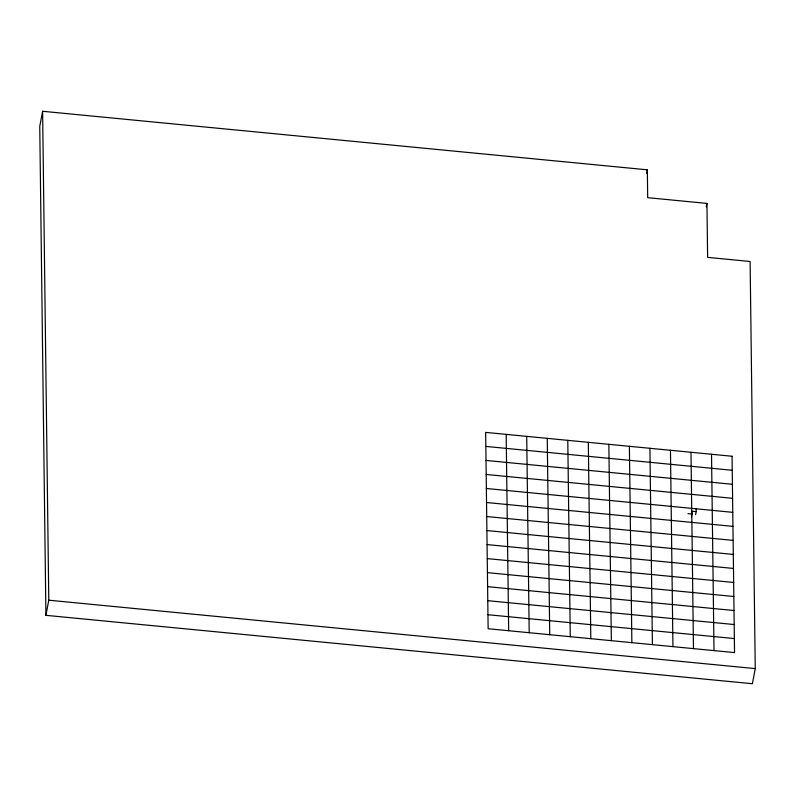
<?xml version="1.0" encoding="UTF-8"?>
<svg xmlns="http://www.w3.org/2000/svg" width="795" height="795" viewBox="0 0 795 795"><rect width="100%" height="100%" fill="white"/><g stroke="black" fill="none" stroke-linecap="round" stroke-linejoin="round"><path stroke-width="1.19" d="M42.612 111.27L39.75 126.395L45.921 615.33L752.388 683.73L755.25 668.605L750.112 261.485L707.62 257.371L706.934 203.411L647.687 197.677L647.339 169.822L42.612 111.27L48.783 600.205L45.921 615.33M646.673 173.31L647.339 169.822M706.278 206.899L706.934 203.411M691.511 517.078L692.048 511.245L696.162 511.642L695.585 514.673M485.834 446.412L732.235 470.272M486.013 460.434L732.414 484.294M486.182 474.466L732.593 498.326M486.361 488.488L732.771 512.348M687.983 513.659L692.087 514.057M486.54 502.51L732.95 526.37M486.719 516.541L733.119 540.391M486.898 530.563L733.298 554.423M487.067 544.585L733.477 568.445M487.246 558.607L733.656 582.467M487.424 572.639L733.835 596.498M487.603 586.66L734.004 610.52M487.782 600.682L734.183 624.542M487.961 614.714L734.361 638.564M48.783 600.205L755.25 668.605M711.525 454.263L714.009 650.608M696.122 508.84L696.162 511.642M690.994 452.276L693.469 648.621M670.463 450.288L672.938 646.623M649.922 448.291L652.407 644.636M629.392 446.303L631.866 642.648M608.861 444.316L611.335 640.661M588.32 442.328L590.804 638.673M567.789 440.341L570.273 636.686M547.258 438.353L549.733 634.698M526.717 436.366L529.202 632.711M506.186 434.378L508.671 630.723M732.056 456.25L485.656 432.391L488.13 628.736L734.54 652.596L732.056 456.25"/></g></svg>
